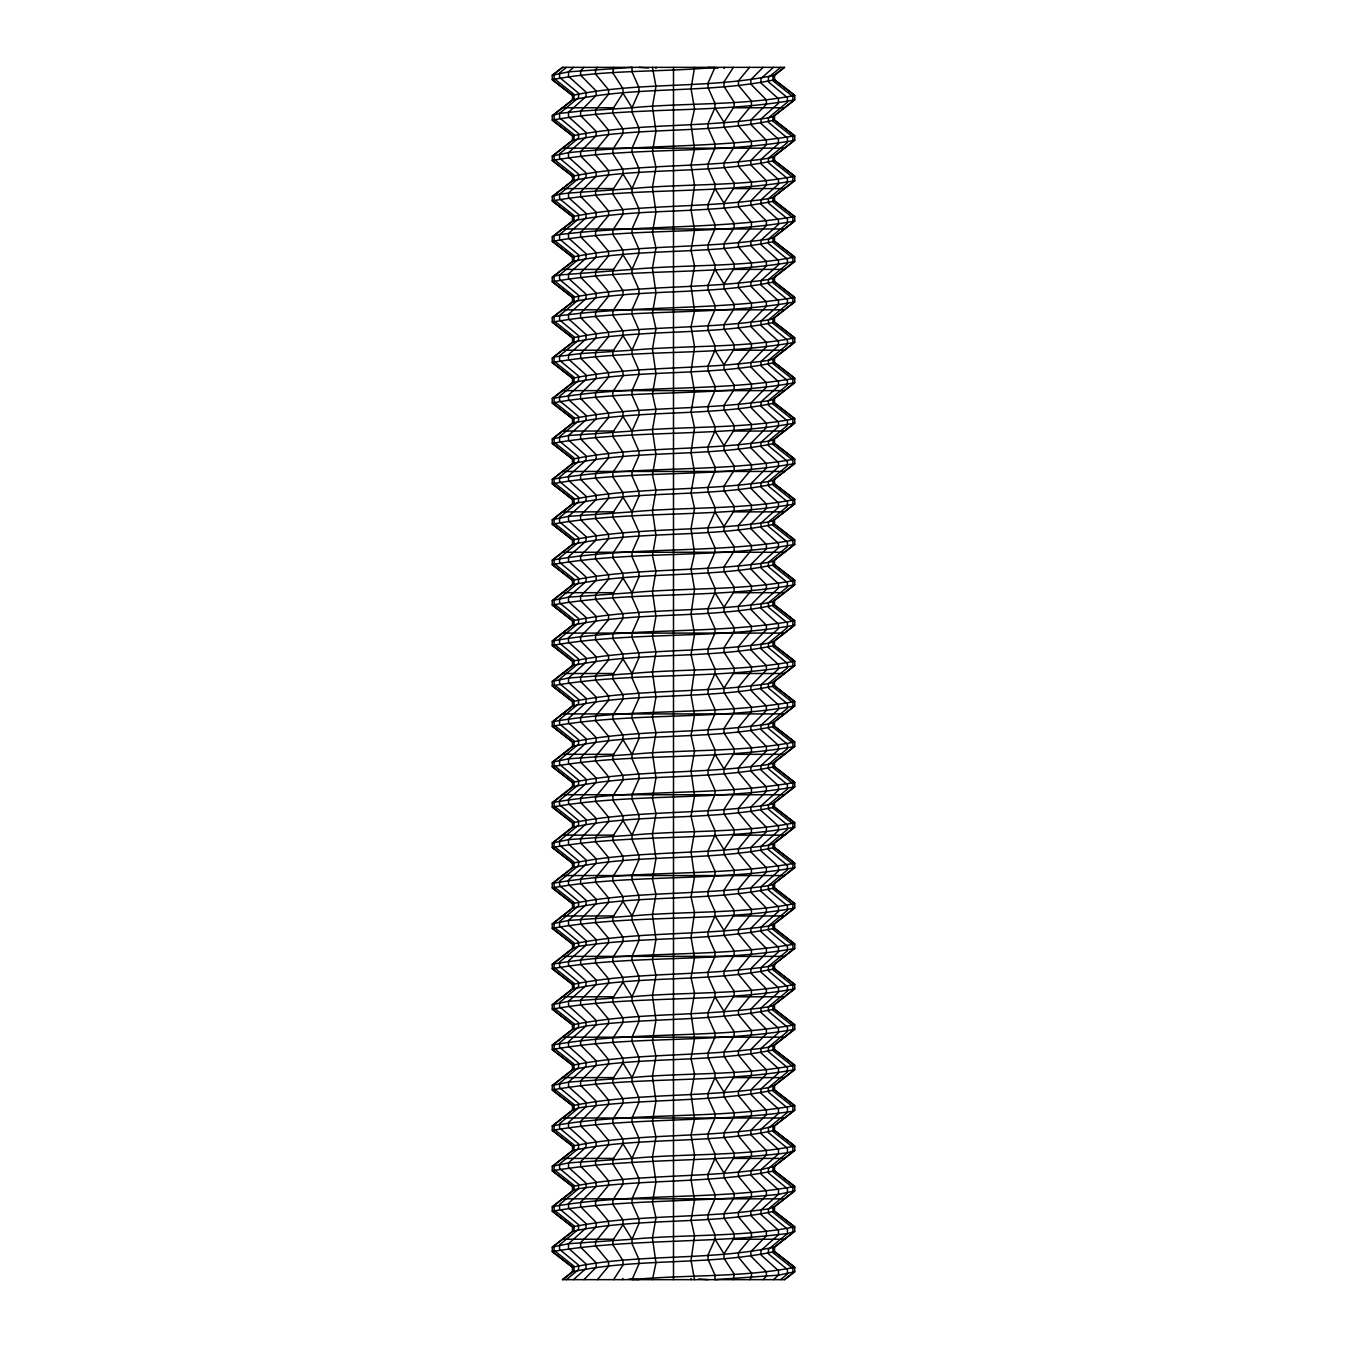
<?xml version="1.0" encoding="UTF-8"?>
<svg xmlns="http://www.w3.org/2000/svg" width="1347" height="1347" viewBox="0 0 1347 1347"><rect width="100%" height="100%" fill="white"/><g stroke="black" fill="none" stroke-linecap="round" stroke-linejoin="round"><path stroke-width="1.5" d="M572.475 1271.787C638.276 1257.711 708.724 1265.675 774.525 1251.582L794.73 1267.308C741.675 1277.68 685.96 1274.531 632.029 1279.65L638.949 1263.941L638.949 1259.445L632.029 1243.736L632.029 1239.24L638.949 1223.531L638.949 1219.035L632.029 1203.326L632.029 1198.83L638.949 1183.121L638.949 1178.625L632.029 1162.916L632.029 1158.42L638.949 1142.711L638.949 1138.215L632.029 1122.506L632.029 1118.01L638.949 1102.301L638.949 1097.805L632.029 1082.096L632.029 1077.6L638.949 1061.891L638.949 1057.395L632.029 1041.686L632.029 1037.19L638.949 1021.481L638.949 1016.985L632.029 1001.276L632.029 996.78L638.949 981.071L638.949 976.575L632.029 960.866L632.029 956.37L638.949 940.661L638.949 936.165L632.029 920.456L632.029 915.96L638.949 900.251L638.949 895.755L632.029 880.046L632.029 875.55L638.949 859.841L638.949 855.345L632.029 839.636L632.029 835.14L638.949 819.431L638.949 814.935L632.029 799.226L632.029 794.73L638.949 779.021L638.949 774.525L632.029 758.816L632.029 754.32L638.949 738.611L638.949 734.115L632.029 718.406L632.029 713.91L638.949 698.201L638.949 693.705L632.029 677.996L632.029 673.5L638.949 657.791L638.949 653.295L632.029 637.586L632.029 633.09L638.949 617.381L638.949 612.885L632.029 597.176L632.029 592.68L638.949 576.971L638.949 572.475L632.029 556.766L632.029 552.27L638.949 536.561L638.949 532.065L632.029 516.356L632.029 511.86L638.949 496.151L638.949 491.655L632.029 475.946L632.029 471.45L638.949 455.741L638.949 451.245L632.029 435.536L632.029 431.04L638.949 415.331L638.949 410.835L632.029 395.126L632.029 390.63L638.949 374.921L638.949 370.425L632.029 354.716L632.029 350.22L638.949 334.511L638.949 330.015L632.029 314.306L632.029 309.81L638.949 294.101L638.949 289.605L632.029 273.896L632.029 269.4L638.949 253.691L638.949 249.195L632.029 233.486L632.029 228.99L638.949 213.281L638.949 208.785L632.029 193.076L632.029 188.58L638.949 172.871L638.949 168.375L632.029 152.666L632.029 148.17L638.949 132.461L638.949 127.965L632.029 112.256L632.029 107.76L638.949 92.051L638.949 87.555L632.029 71.846L632.029 67.35L568.518 71.846L552.27 75.213L552.27 79.692L572.475 95.418L572.475 99.897L552.27 115.623L552.27 120.102L572.475 135.828L572.475 140.307L552.27 156.033L552.27 160.512L572.475 176.238L572.475 180.717L552.27 196.443L552.27 200.922L572.475 216.648L572.475 221.127L552.27 236.853L552.27 241.332L572.475 257.058L572.475 261.537L552.27 277.263L552.27 281.742L572.475 297.468L572.475 301.947L552.27 317.673L552.27 322.152L572.475 337.878L572.475 342.357L552.27 358.083L552.27 362.562L572.475 378.288L572.475 382.767L552.27 398.493L552.27 402.972L572.475 418.698L572.475 423.177L552.27 438.903L552.27 443.382L572.475 459.108L572.475 463.587L552.27 479.313L552.27 483.792L572.475 499.518L572.475 503.997L552.27 519.723L552.27 524.202L572.475 539.928L572.475 544.407L552.27 560.133L552.27 564.612L572.475 580.338L572.475 584.817L552.27 600.543L552.27 605.022L572.475 620.748L572.475 625.227L552.27 640.953L552.27 645.432L572.475 661.158L572.475 665.637L552.27 681.363L552.27 685.842L572.475 701.568L572.475 706.047L552.27 721.773L552.27 726.252L572.475 741.978L572.475 746.457L552.27 762.183L552.27 766.662L572.475 782.388L572.475 786.867L552.27 802.593L552.27 807.072L572.475 822.798L572.475 827.277L552.27 843.003L552.27 847.482L572.475 863.208L572.475 867.687L552.27 883.413L552.27 887.892L572.475 903.618L572.475 908.097L552.27 923.823L552.27 928.302L572.475 944.028L572.475 948.507L552.27 964.233L552.27 968.712L572.475 984.438L572.475 988.917L552.27 1004.643L552.27 1009.122L572.475 1024.848L572.475 1029.327L552.27 1045.053L552.27 1049.532L572.475 1065.258L572.475 1069.737L552.27 1085.463L552.27 1089.942L572.475 1105.668L572.475 1110.147L552.27 1125.873L552.27 1130.352L572.475 1146.078L572.475 1150.557L552.27 1166.283L552.27 1170.762L572.475 1186.488L572.475 1190.967L552.27 1206.693L552.27 1211.172L572.475 1226.898L572.475 1231.377L552.27 1247.103L552.27 1251.582L572.475 1267.308L572.475 1271.787L562.373 1279.65L784.628 1279.65L794.73 1271.787L794.73 1267.308L774.525 1251.582L774.525 1247.103L794.73 1231.377L794.73 1226.898L774.525 1211.172L774.525 1206.693L794.73 1190.967L794.73 1186.488L774.525 1170.762L774.525 1166.283L794.73 1150.557L794.73 1146.078L774.525 1130.352L774.525 1125.873L794.73 1110.147L794.73 1105.668L774.525 1089.942L774.525 1085.463L794.73 1069.737L794.73 1065.258L774.525 1049.532L774.525 1045.053L794.73 1029.327L794.73 1024.848L774.525 1009.122L774.525 1004.643L794.73 988.917L794.73 984.438L774.525 968.712L774.525 964.233L794.73 948.507L794.73 944.028L774.525 928.302L774.525 923.823L794.73 908.097L794.73 903.618L774.525 887.892L774.525 883.413L794.73 867.687L794.73 863.208L774.525 847.482L774.525 843.003L794.73 827.277L794.73 822.798L774.525 807.072L774.525 802.593L794.73 786.867L794.73 782.388L774.525 766.662L774.525 762.183L794.73 746.457L794.73 741.978L774.525 726.252L774.525 721.773L794.73 706.047L794.73 701.568L774.525 685.842L774.525 681.363L794.73 665.637L794.73 661.158L774.525 645.432L774.525 640.953L794.73 625.227L794.73 620.748L774.525 605.022L774.525 600.543L794.73 584.817L794.73 580.338L774.525 564.612L774.525 560.133L794.73 544.407L794.73 539.928L774.525 524.202L774.525 519.723L794.73 503.997L794.73 499.518L774.525 483.792L774.525 479.313L794.73 463.587L794.73 459.108L774.525 443.382L774.525 438.903L794.73 423.177L794.73 418.698L774.525 402.972L774.525 398.493L794.73 382.767L794.73 378.288L774.525 362.562L774.525 358.083L794.73 342.357L794.73 337.878L774.525 322.152L774.525 317.673L794.73 301.947L794.73 297.468L774.525 281.742L774.525 277.263L794.73 261.537L794.73 257.058L774.525 241.332L774.525 236.853L794.73 221.127L794.73 216.648L774.525 200.922L774.525 196.443L794.73 180.717L794.73 176.238L774.525 160.512L774.525 156.033L794.73 140.307L794.73 135.828L774.525 120.102L774.525 115.623L794.73 99.897L794.73 95.418L774.525 79.692L774.525 75.213L784.628 67.35L562.373 67.35L552.27 75.213M774.525 75.213C708.724 89.289 638.276 81.325 572.475 95.418L552.27 79.692C605.325 69.32 661.04 72.469 714.971 67.35L708.051 83.059L708.051 87.555L714.971 103.264L714.971 107.76L708.051 123.469L708.051 127.965L714.971 143.674L714.971 148.17L708.051 163.879L708.051 168.375L714.971 184.084L714.971 188.58L708.051 204.289L708.051 208.785L714.971 224.494L714.971 228.99L708.051 244.699L708.051 249.195L714.971 264.904L714.971 269.4L708.051 285.109L708.051 289.605L714.971 305.314L714.971 309.81L708.051 325.519L708.051 330.015L714.971 345.724L714.971 350.22L708.051 365.929L708.051 370.425L714.971 386.134L714.971 390.63L708.051 406.339L708.051 410.835L714.971 426.544L714.971 431.04L708.051 446.749L708.051 451.245L714.971 466.954L714.971 471.45L708.051 487.159L708.051 491.655L714.971 507.364L714.971 511.86L708.051 527.569L708.051 532.065L714.971 547.774L714.971 552.27L708.051 567.979L708.051 572.475L714.971 588.184L714.971 592.68L708.051 608.389L708.051 612.885L714.971 628.594L714.971 633.09L708.051 648.799L708.051 653.295L714.971 669.004L714.971 673.5L708.051 689.209L708.051 693.705L714.971 709.414L714.971 713.91L708.051 729.619L708.051 734.115L714.971 749.824L714.971 754.32L708.051 770.029L708.051 774.525L714.971 790.234L714.971 794.73L708.051 810.439L708.051 814.935L714.971 830.644L714.971 835.14L708.051 850.849L708.051 855.345L714.971 871.054L714.971 875.55L708.051 891.259L708.051 895.755L714.971 911.464L714.971 915.96L708.051 931.669L708.051 936.165L714.971 951.874L714.971 956.37L708.051 972.079L708.051 976.575L714.971 992.284L714.971 996.78L708.051 1012.489L708.051 1016.985L714.971 1032.694L714.971 1037.19L708.051 1052.899L708.051 1057.395L714.971 1073.104L714.971 1077.6L708.051 1093.309L708.051 1097.805L714.971 1113.514L714.971 1118.01L708.051 1133.719L708.051 1138.215L714.971 1153.924L714.971 1158.42L708.051 1174.129L708.051 1178.625L714.971 1194.334L714.971 1198.83L708.051 1214.539L708.051 1219.035L714.971 1234.744L714.971 1239.24L708.051 1254.949L708.051 1259.445L714.971 1275.154L714.971 1279.65L778.482 1275.154L794.73 1271.787M613.609 67.35L612.885 72.957L622.988 88.683L622.988 93.162L632.029 107.76C685.96 102.641 741.675 105.79 794.73 95.418L774.525 79.776C708.606 93.65 638.293 85.871 572.475 99.897M622.988 93.162L612.885 108.888L612.885 113.367L622.988 129.093L622.988 133.572L612.885 149.298L612.885 153.777L622.988 169.503L622.988 173.982L632.029 188.58C685.96 183.461 741.675 186.61 794.73 176.238L774.525 160.596C708.606 174.47 638.293 166.691 572.475 180.717M622.988 173.982L612.885 189.708L612.885 194.187L622.988 209.913L622.988 214.392L612.885 230.118L612.885 234.597L622.988 250.323L622.988 254.802L632.029 269.4C685.96 264.281 741.675 267.43 794.73 257.058L774.525 241.416C708.606 255.29 638.293 247.511 572.475 261.537M724.013 68.478L724.737 67.35M733.391 67.35L724.013 81.948L724.013 86.427L734.115 102.153L734.115 106.632L724.013 122.358L724.013 126.837L734.115 142.563L734.115 147.042L724.013 162.768L724.013 167.247L734.115 182.973L734.115 187.452L724.013 203.178L724.013 207.657L734.115 223.383L734.115 227.862L724.013 243.588L724.013 248.067L734.115 263.793L734.115 268.272L724.013 283.998L724.013 288.477L734.115 304.203L734.115 308.682L724.013 324.408L724.013 328.887L734.115 344.613L734.115 349.092L724.013 364.818L724.013 369.297L734.115 385.023L734.115 389.502L724.013 405.228L724.013 409.707L734.115 425.433L734.115 429.912L724.013 445.638L724.013 450.117L734.115 465.843L734.115 470.322L724.013 486.048L724.013 490.527L734.115 506.253L734.115 510.732L724.013 526.458L724.013 530.937L734.115 546.663L734.115 551.142L724.013 566.868L724.013 571.347L734.115 587.073L734.115 591.552L724.013 607.278L724.013 611.757L734.115 627.483L734.115 631.962L724.013 647.688L724.013 652.167L734.115 667.893L734.115 672.372L724.013 688.098L724.013 692.577L734.115 708.303L734.115 712.782L724.013 728.508L724.013 732.987L734.115 748.713L734.115 753.192L724.013 768.918L724.013 773.397L734.115 789.123L734.115 793.602L724.013 809.328L724.013 813.807L734.115 829.533L734.115 834.012L724.013 849.738L724.013 854.217L734.115 869.943L734.115 874.422L724.013 890.148L724.013 894.627L734.115 910.353L734.115 914.832L724.013 930.558L724.013 935.037L734.115 950.763L734.115 955.242L724.013 970.968L724.013 975.447L734.115 991.173L734.115 995.652L724.013 1011.378L724.013 1015.857L734.115 1031.583L734.115 1036.062L724.013 1051.788L724.013 1056.267L734.115 1071.993L734.115 1076.472L724.013 1092.198L724.013 1096.677L734.115 1112.403L734.115 1116.882L724.013 1132.608L724.013 1137.087L734.115 1152.813L734.115 1157.292L724.013 1173.018L724.013 1177.497L734.115 1193.223L734.115 1197.702L724.013 1213.428L724.013 1217.907L734.115 1233.633L734.115 1238.112L724.013 1253.838L724.013 1258.317L734.115 1274.043L733.391 1279.65M622.988 254.802L612.885 270.528L612.885 275.007L622.988 290.733L622.988 295.212L612.885 310.938L612.885 315.417L622.988 331.143L622.988 335.622L632.029 350.22C685.96 345.101 741.675 348.25 794.73 337.878L774.525 322.236C708.606 336.11 638.293 328.331 572.475 342.357M622.988 335.622L612.885 351.348L612.885 355.827L622.988 371.553L622.988 376.032L612.885 391.758L612.885 396.237L622.988 411.963L622.988 416.442L632.029 431.04C685.96 425.921 741.675 429.07 794.73 418.698L774.525 403.056C708.606 416.93 638.293 409.151 572.475 423.177M622.988 416.442L612.885 432.168L612.885 436.647L622.988 452.373L622.988 456.852L612.885 472.578L612.885 477.057L622.988 492.783L622.988 497.262L632.029 511.86C685.96 506.741 741.675 509.89 794.73 499.518L774.525 483.876C708.606 497.75 638.293 489.971 572.475 503.997M622.988 497.262L612.885 512.988L612.885 517.467L622.988 533.193L622.988 537.672L612.885 553.398L612.885 557.877L622.988 573.603L622.988 578.082L632.029 592.68C685.96 587.561 741.675 590.71 794.73 580.338L774.525 564.696C708.606 578.57 638.293 570.791 572.475 584.817M622.988 578.082L612.885 593.808L612.885 598.287L622.988 614.013L622.988 618.492L612.885 634.218L612.885 638.697L622.988 654.423L622.988 658.902L632.029 673.5C685.96 668.381 741.675 671.53 794.73 661.158L774.525 645.516C708.606 659.39 638.293 651.611 572.475 665.637M622.988 658.902L612.885 674.628L612.885 679.107L622.988 694.833L622.988 699.312L612.885 715.038L612.885 719.517L622.988 735.243L622.988 739.722L632.029 754.32C685.96 749.201 741.675 752.35 794.73 741.978L774.525 726.336C708.606 740.21 638.293 732.431 572.475 746.457M622.988 739.722L612.885 755.448L612.885 759.927L622.988 775.653L622.988 780.132L612.885 795.858L612.885 800.337L622.988 816.063L622.988 820.542L632.029 835.14C685.96 830.021 741.675 833.17 794.73 822.798L774.525 807.156C708.606 821.03 638.293 813.251 572.475 827.277M622.988 820.542L612.885 836.268L612.885 840.747L622.988 856.473L622.988 860.952L612.885 876.678L612.885 881.157L622.988 896.883L622.988 901.362L632.029 915.96C685.96 910.841 741.675 913.99 794.73 903.618L774.525 887.976C708.606 901.85 638.293 894.071 572.475 908.097M622.988 901.362L612.885 917.088L612.885 921.567L622.988 937.293L622.988 941.772L612.885 957.498L612.885 961.977L622.988 977.703L622.988 982.182L632.029 996.78C685.96 991.661 741.675 994.81 794.73 984.438L774.525 968.796C708.606 982.67 638.293 974.891 572.475 988.917M622.988 982.182L612.885 997.908L612.885 1002.387L622.988 1018.113L622.988 1022.592L612.885 1038.318L612.885 1042.797L622.988 1058.523L622.988 1063.002L632.029 1077.6C685.96 1072.481 741.675 1075.63 794.73 1065.258L774.525 1049.616C708.606 1063.49 638.293 1055.711 572.475 1069.737M622.988 1063.002L612.885 1078.728L612.885 1083.207L622.988 1098.933L622.988 1103.412L612.885 1119.138L612.885 1123.617L622.988 1139.343L622.988 1143.822L632.029 1158.42C685.96 1153.301 741.675 1156.45 794.73 1146.078L774.525 1130.436C708.606 1144.31 638.293 1136.531 572.475 1150.557M622.988 1143.822L612.885 1159.548L612.885 1164.027L622.988 1179.753L622.988 1184.232L612.885 1199.958L612.885 1204.437L622.988 1220.163L622.988 1224.642L632.029 1239.24C685.96 1234.121 741.675 1237.27 794.73 1226.898L774.525 1211.256C708.606 1225.13 638.293 1217.351 572.475 1231.377M622.988 1224.642L612.885 1240.368L612.885 1244.847L622.988 1260.573L622.988 1265.052L613.609 1279.65M622.263 1279.65L622.988 1278.522M597.428 67.35L595.576 69.589L595.576 74.085L608.558 89.794L608.558 94.29L595.576 109.999L595.576 114.495L608.558 130.204L608.558 134.7L595.576 150.409L595.576 154.905L608.558 170.614L608.558 175.11L595.576 190.819L595.576 195.315L608.558 211.024L608.558 215.52L595.576 231.229L595.576 235.725L608.558 251.434L608.558 255.93L595.576 271.639L595.576 276.135L608.558 291.844L608.558 296.34L595.576 312.049L595.576 316.545L608.558 332.254L608.558 336.75L595.576 352.459L595.576 356.955L608.558 372.664L608.558 377.16L595.576 392.869L595.576 397.365L608.558 413.074L608.558 417.57L595.576 433.279L595.576 437.775L608.558 453.484L608.558 457.98L595.576 473.689L595.576 478.185L608.558 493.894L608.558 498.39L595.576 514.099L595.576 518.595L608.558 534.304L608.558 538.8L595.576 554.509L595.576 559.005L608.558 574.714L608.558 579.21L595.576 594.919L595.576 599.415L608.558 615.124L608.558 619.62L595.576 635.329L595.576 639.825L608.558 655.534L608.558 660.03L595.576 675.739L595.576 680.235L608.558 695.944L608.558 700.44L595.576 716.149L595.576 720.645L608.558 736.354L608.558 740.85L595.576 756.559L595.576 761.055L608.558 776.764L608.558 781.26L595.576 796.969L595.576 801.465L608.558 817.174L608.558 821.67L595.576 837.379L595.576 841.875L608.558 857.584L608.558 862.08L595.576 877.789L595.576 882.285L608.558 897.994L608.558 902.49L595.576 918.199L595.576 922.695L608.558 938.404L608.558 942.9L595.576 958.609L595.576 963.105L608.558 978.814L608.558 983.31L595.576 999.019L595.576 1003.515L608.558 1019.224L608.558 1023.72L595.576 1039.429L595.576 1043.925L608.558 1059.634L608.558 1064.13L595.576 1079.839L595.576 1084.335L608.558 1100.044L608.558 1104.54L595.576 1120.249L595.576 1124.745L608.558 1140.454L608.558 1144.95L595.576 1160.659L595.576 1165.155L608.558 1180.864L608.558 1185.36L595.576 1201.069L595.576 1205.565L608.558 1221.274L608.558 1225.77L595.576 1241.479L595.576 1245.975L608.558 1261.684L608.558 1266.18L597.428 1279.65M749.572 67.35L738.442 80.82L738.442 85.316L751.424 101.025L751.424 105.521L738.442 121.23L738.442 125.726L751.424 141.435L751.424 145.931L738.442 161.64L738.442 166.136L751.424 181.845L751.424 186.341L738.442 202.05L738.442 206.546L751.424 222.255L751.424 226.751L738.442 242.46L738.442 246.956L751.424 262.665L751.424 267.161L738.442 282.87L738.442 287.366L751.424 303.075L751.424 307.571L738.442 323.28L738.442 327.776L751.424 343.485L751.424 347.981L738.442 363.69L738.442 368.186L751.424 383.895L751.424 388.391L738.442 404.1L738.442 408.596L751.424 424.305L751.424 428.801L738.442 444.51L738.442 449.006L751.424 464.715L751.424 469.211L738.442 484.92L738.442 489.416L751.424 505.125L751.424 509.621L738.442 525.33L738.442 529.826L751.424 545.535L751.424 550.031L738.442 565.74L738.442 570.236L751.424 585.945L751.424 590.441L738.442 606.15L738.442 610.646L751.424 626.355L751.424 630.851L738.442 646.56L738.442 651.056L751.424 666.765L751.424 671.261L738.442 686.97L738.442 691.466L751.424 707.175L751.424 711.671L738.442 727.38L738.442 731.876L751.424 747.585L751.424 752.081L738.442 767.79L738.442 772.286L751.424 787.995L751.424 792.491L738.442 808.2L738.442 812.696L751.424 828.405L751.424 832.901L738.442 848.61L738.442 853.106L751.424 868.815L751.424 873.311L738.442 889.02L738.442 893.516L751.424 909.225L751.424 913.721L738.442 929.43L738.442 933.926L751.424 949.635L751.424 954.131L738.442 969.84L738.442 974.336L751.424 990.045L751.424 994.541L738.442 1010.25L738.442 1014.746L751.424 1030.455L751.424 1034.951L738.442 1050.66L738.442 1055.156L751.424 1070.865L751.424 1075.361L738.442 1091.07L738.442 1095.566L751.424 1111.275L751.424 1115.771L738.442 1131.48L738.442 1135.976L751.424 1151.685L751.424 1156.181L738.442 1171.89L738.442 1176.386L751.424 1192.095L751.424 1196.591L738.442 1212.3L738.442 1216.796L751.424 1232.505L751.424 1237.001L738.442 1252.71L738.442 1257.206L751.424 1272.915L751.424 1277.411L749.572 1279.65M583.941 67.35L580.624 70.718L580.624 75.213L596.115 90.922L596.115 95.418L580.624 111.128L559.577 113.367L552.27 115.623M763.059 67.35L750.885 79.692L750.885 84.188L766.376 99.897L766.376 104.392L750.885 120.102C691.718 127.089 630.598 124.025 572.475 135.828L552.27 120.102C631.777 105.975 715.223 114.024 794.73 99.897M583.941 1279.65L596.115 1267.308L596.115 1262.812L580.624 1247.103L580.624 1242.608L596.115 1226.898L596.115 1222.403L580.624 1206.693L580.624 1202.197L596.115 1186.488C655.282 1179.501 716.402 1182.565 774.525 1170.762L794.73 1186.488C715.223 1200.615 631.777 1192.566 552.27 1206.693M763.059 1279.65L766.376 1276.283L766.376 1271.787L750.885 1256.078L750.885 1251.582L766.376 1235.872L787.423 1233.633L794.73 1231.377M573.519 67.35L568.518 71.846L568.518 76.324L586.012 92.051L586.012 96.529L568.518 112.256L568.518 116.734L586.012 132.461L586.012 136.939L568.518 152.666L552.27 156.033M773.481 67.35L760.988 78.581L760.988 83.059L778.482 98.786L778.482 103.264L760.988 118.991L750.885 120.102L750.885 124.598L766.376 140.307L766.376 144.803L750.885 160.512C691.718 167.499 630.598 164.435 572.475 176.238L552.27 160.512C631.777 146.385 715.223 154.434 794.73 140.307M573.519 1279.65L586.012 1268.419L586.012 1263.941L568.518 1248.214L568.518 1243.736L586.012 1228.009L586.012 1223.531L568.518 1207.804L568.518 1203.326L586.012 1187.599L596.115 1186.488L596.115 1181.993L580.624 1166.283L580.624 1161.788L596.115 1146.078L596.115 1141.582L580.624 1125.873L580.624 1121.378L596.115 1105.668C655.282 1098.681 716.402 1101.745 774.525 1089.942L794.73 1105.668C715.223 1119.795 631.777 1111.746 552.27 1125.873M773.481 1279.65L778.482 1275.154L778.482 1270.676L760.988 1254.949L760.988 1250.471L778.482 1234.744L778.482 1230.266L760.988 1214.539L760.988 1210.061L778.482 1194.334L794.73 1190.967M566.363 67.35L559.577 72.957L559.577 77.453L578.57 93.162L578.57 97.657L559.577 113.367L559.577 117.863L578.57 133.572L578.57 138.067L559.577 153.777L559.577 158.273L578.57 173.982L578.57 178.478L559.577 194.187L552.27 196.443M780.637 67.35L768.43 77.453L768.43 81.948L787.423 97.657L787.423 102.153L768.43 117.863L760.988 118.991L760.988 123.469L778.482 139.196L778.482 143.674L760.988 159.401L750.885 160.512L750.885 165.008L766.376 180.717L766.376 185.213L750.885 200.922C691.718 207.909 630.598 204.845 572.475 216.648L552.27 200.922C631.777 186.795 715.223 194.844 794.73 180.717M566.363 1279.65L578.57 1269.548L578.57 1265.052L559.577 1249.342L559.577 1244.847L578.57 1229.138L578.57 1224.642L559.577 1208.933L559.577 1204.437L578.57 1188.727L586.012 1187.599L586.012 1183.121L568.518 1167.394L568.518 1162.916L586.012 1147.189L586.012 1142.711L568.518 1126.984L568.518 1122.506L586.012 1106.779L596.115 1105.668L596.115 1101.173L580.624 1085.463L580.624 1080.967L596.115 1065.258L596.115 1060.763L580.624 1045.053L580.624 1040.558L596.115 1024.848C655.282 1017.861 716.402 1020.925 774.525 1009.122L794.73 1024.848C715.223 1038.975 631.777 1030.926 552.27 1045.053M780.637 1279.65L787.423 1274.043L787.423 1269.548L768.43 1253.838L768.43 1249.342L787.423 1233.633L787.423 1229.138L768.43 1213.428L768.43 1208.933L787.423 1193.223L787.423 1188.727L768.43 1173.018L768.43 1168.523L787.423 1152.813L794.73 1150.557M562.642 67.35L554.105 74.085L554.105 78.581L574.007 94.29L574.007 98.786L554.105 114.495L554.105 118.991L574.007 134.7L574.007 139.196L554.105 154.905L554.105 159.401L574.007 175.11L574.007 179.606L554.105 195.315L554.105 199.811L574.007 215.52L574.007 220.016L552.27 236.853M784.358 67.35L772.993 76.324L772.993 80.82L792.895 96.529L792.895 101.025L772.993 116.734L768.43 117.863L768.43 122.358L787.423 138.067L787.423 142.563L768.43 158.273L760.988 159.401L760.988 163.879L778.482 179.606L778.482 184.084L760.988 199.811L750.885 200.922L750.885 205.418L766.376 221.127L766.376 225.623L750.885 241.332C691.718 248.319 630.598 245.255 572.475 257.058L552.27 241.332C631.777 227.205 715.223 235.254 794.73 221.127M562.642 1279.65L574.007 1270.676L574.007 1266.18L554.105 1250.471L554.105 1245.975L574.007 1230.266L574.007 1225.77L554.105 1210.061L554.105 1205.565L574.007 1189.856L578.57 1188.727L578.57 1184.232L559.577 1168.523L559.577 1164.027L578.57 1148.318L578.57 1143.822L559.577 1128.112L559.577 1123.617L578.57 1107.908L586.012 1106.779L586.012 1102.301L568.518 1086.574L568.518 1082.096L586.012 1066.369L586.012 1061.891L568.518 1046.164L568.518 1041.686L586.012 1025.959L596.115 1024.848L596.115 1020.353L580.624 1004.643L580.624 1000.148L596.115 984.438L596.115 979.942L580.624 964.233L580.624 959.738L596.115 944.028C655.282 937.041 716.402 940.105 774.525 928.302L794.73 944.028C715.223 958.155 631.777 950.106 552.27 964.233M784.358 1279.65L792.895 1272.915L792.895 1268.419L772.993 1252.71L772.993 1248.214L792.895 1232.505L792.895 1228.009L772.993 1212.3L772.993 1207.804L792.895 1192.095L792.895 1187.599L772.993 1171.89L772.993 1167.394L792.895 1151.685L792.895 1147.189L772.993 1131.48L772.993 1126.984L794.73 1110.147M572.475 140.307C638.276 126.231 708.724 134.195 774.525 120.102L794.73 135.828C720.477 148.136 643.613 144.533 568.518 152.666L568.518 157.144L586.012 172.871L586.012 177.349L568.518 193.076L559.577 194.187L559.577 198.683L578.57 214.392L578.57 218.888L559.577 234.597L554.105 235.725L554.105 240.221L574.007 255.93L574.007 260.426L552.27 277.263M572.475 221.127C638.276 207.051 708.724 215.015 774.525 200.922L794.73 216.648C717.513 229.461 637.552 224.966 559.577 234.597L559.577 239.093L578.57 254.802L578.57 259.298L559.577 275.007L554.105 276.135L554.105 280.631L574.007 296.34L574.007 300.836L552.27 317.673M774.525 115.623L772.993 116.734L772.993 121.23L792.895 136.939L792.895 141.435L772.993 157.144L768.43 158.273L768.43 162.768L787.423 178.478L787.423 182.973L768.43 198.683L760.988 199.811L760.988 204.289L778.482 220.016L778.482 224.494L760.988 240.221L750.885 241.332L750.885 245.828L766.376 261.537L766.376 266.033L750.885 281.742C691.718 288.729 630.598 285.665 572.475 297.468L552.27 281.742C631.777 267.615 715.223 275.664 794.73 261.537M572.475 301.947C638.276 287.871 708.724 295.835 774.525 281.742L794.73 297.468C715.728 310.854 633.696 304.961 554.105 316.545L554.105 321.041L574.007 336.75L574.007 341.246L552.27 358.083M774.525 156.033L772.993 157.144L772.993 161.64L792.895 177.349L792.895 181.845L772.993 197.554L768.43 198.683L768.43 203.178L787.423 218.888L787.423 223.383L768.43 239.093L760.988 240.221L760.988 244.699L778.482 260.426L778.482 264.904L760.988 280.631L750.885 281.742L750.885 286.238L766.376 301.947L766.376 306.442L750.885 322.152C691.718 329.139 630.598 326.075 572.475 337.878L552.27 322.152C631.777 308.025 715.223 316.074 794.73 301.947M774.525 196.443L772.993 197.554L772.993 202.05L792.895 217.759L792.895 222.255L772.993 237.964L768.43 239.093L768.43 243.588L787.423 259.298L787.423 263.793L768.43 279.502L760.988 280.631L760.988 285.109L778.482 300.836L778.482 305.314L760.988 321.041L750.885 322.152L750.885 326.648L766.376 342.357L766.376 346.853L750.885 362.562C691.718 369.549 630.598 366.485 572.475 378.288L552.27 362.562C631.777 348.435 715.223 356.484 794.73 342.357M572.475 382.767C638.276 368.691 708.724 376.655 774.525 362.562L794.73 378.288C715.223 392.415 631.777 384.366 552.27 398.493M774.525 236.853L772.993 237.964L772.993 242.46L792.895 258.169L792.895 262.665L772.993 278.374L768.43 279.502L768.43 283.998L787.423 299.708L787.423 304.203L768.43 319.913L760.988 321.041L760.988 325.519L778.482 341.246L778.482 345.724L760.988 361.451L750.885 362.562L750.885 367.058L766.376 382.767L766.376 387.263L750.885 402.972C691.718 409.959 630.598 406.895 572.475 418.698L552.27 402.972C631.777 388.845 715.223 396.894 794.73 382.767M774.525 277.263L772.993 278.374L772.993 282.87L792.895 298.579L792.895 303.075L772.993 318.784L768.43 319.913L768.43 324.408L787.423 340.118L787.423 344.613L768.43 360.322L760.988 361.451L760.988 365.929L778.482 381.656L778.482 386.134L760.988 401.861L750.885 402.972L750.885 407.468L766.376 423.177L766.376 427.673L750.885 443.382C691.718 450.369 630.598 447.305 572.475 459.108L552.27 443.382C631.777 429.255 715.223 437.304 794.73 423.177M572.475 463.587C638.276 449.511 708.724 457.475 774.525 443.382L794.73 459.108C715.223 473.235 631.777 465.186 552.27 479.313M774.525 317.673L772.993 318.784L772.993 323.28L792.895 338.989L792.895 343.485L772.993 359.194L768.43 360.322L768.43 364.818L787.423 380.528L787.423 385.023L768.43 400.733L760.988 401.861L760.988 406.339L778.482 422.066L778.482 426.544L760.988 442.271L750.885 443.382L750.885 447.877L766.376 463.587L766.376 468.083L750.885 483.792C691.718 490.779 630.598 487.715 572.475 499.518L552.27 483.792C631.777 469.665 715.223 477.714 794.73 463.587M774.525 358.083L772.993 359.194L772.993 363.69L792.895 379.399L792.895 383.895L772.993 399.604L768.43 400.733L768.43 405.228L787.423 420.938L787.423 425.433L768.43 441.143L760.988 442.271L760.988 446.749L778.482 462.476L778.482 466.954L760.988 482.681L750.885 483.792L750.885 488.288L766.376 503.997L766.376 508.493L750.885 524.202C691.718 531.189 630.598 528.125 572.475 539.928L552.27 524.202C631.777 510.075 715.223 518.124 794.73 503.997M572.475 544.407C638.276 530.331 708.724 538.295 774.525 524.202L794.73 539.928C715.223 554.055 631.777 546.006 552.27 560.133M774.525 398.493L772.993 399.604L772.993 404.1L792.895 419.809L792.895 424.305L772.993 440.014L768.43 441.143L768.43 445.638L787.423 461.348L787.423 465.843L768.43 481.553L760.988 482.681L760.988 487.159L778.482 502.886L778.482 507.364L760.988 523.091L750.885 524.202L750.885 528.697L766.376 544.407L766.376 548.903L750.885 564.612C691.718 571.599 630.598 568.535 572.475 580.338L552.27 564.612C631.777 550.485 715.223 558.534 794.73 544.407M774.525 438.903L772.993 440.014L772.993 444.51L792.895 460.219L792.895 464.715L772.993 480.424L768.43 481.553L768.43 486.048L787.423 501.758L787.423 506.253L768.43 521.962L760.988 523.091L760.988 527.569L778.482 543.296L778.482 547.774L760.988 563.501L750.885 564.612L750.885 569.108L766.376 584.817L766.376 589.312L750.885 605.022C691.718 612.009 630.598 608.945 572.475 620.748L552.27 605.022C631.777 590.895 715.223 598.944 794.73 584.817M572.475 625.227C638.276 611.151 708.724 619.115 774.525 605.022L794.73 620.748C715.223 634.875 631.777 626.826 552.27 640.953M774.525 479.313L772.993 480.424L772.993 484.92L792.895 500.629L792.895 505.125L772.993 520.834L768.43 521.962L768.43 526.458L787.423 542.168L787.423 546.663L768.43 562.373L760.988 563.501L760.988 567.979L778.482 583.706L778.482 588.184L760.988 603.911L750.885 605.022L750.885 609.518L766.376 625.227L766.376 629.723L750.885 645.432C691.718 652.419 630.598 649.355 572.475 661.158L552.27 645.432C631.777 631.305 715.223 639.354 794.73 625.227M774.525 519.723L772.993 520.834L772.993 525.33L792.895 541.039L792.895 545.535L772.993 561.244L768.43 562.373L768.43 566.868L787.423 582.577L787.423 587.073L768.43 602.783L760.988 603.911L760.988 608.389L778.482 624.116L778.482 628.594L760.988 644.321L750.885 645.432L750.885 649.928L766.376 665.637L766.376 670.133L750.885 685.842C691.718 692.829 630.598 689.765 572.475 701.568L552.27 685.842C631.777 671.715 715.223 679.764 794.73 665.637M572.475 706.047C638.276 691.971 708.724 699.935 774.525 685.842L794.73 701.568C715.223 715.695 631.777 707.646 552.27 721.773M774.525 560.133L772.993 561.244L772.993 565.74L792.895 581.449L792.895 585.945L772.993 601.654L768.43 602.783L768.43 607.278L787.423 622.988L787.423 627.483L768.43 643.192L760.988 644.321L760.988 648.799L778.482 664.526L778.482 669.004L760.988 684.731L750.885 685.842L750.885 690.337L766.376 706.047L766.376 710.543L750.885 726.252C691.718 733.239 630.598 730.175 572.475 741.978L552.27 726.252C631.777 712.125 715.223 720.174 794.73 706.047M774.525 600.543L772.993 601.654L772.993 606.15L792.895 621.859L792.895 626.355L772.993 642.064L768.43 643.192L768.43 647.688L787.423 663.398L787.423 667.893L768.43 683.603L760.988 684.731L760.988 689.209L778.482 704.936L778.482 709.414L760.988 725.141L750.885 726.252L750.885 730.748L766.376 746.457L766.376 750.952L750.885 766.662C691.718 773.649 630.598 770.585 572.475 782.388L552.27 766.662C631.777 752.535 715.223 760.584 794.73 746.457M572.475 786.867C638.276 772.791 708.724 780.755 774.525 766.662L794.73 782.388C715.223 796.515 631.777 788.466 552.27 802.593M774.525 640.953L772.993 642.064L772.993 646.56L792.895 662.269L792.895 666.765L772.993 682.474L768.43 683.603L768.43 688.098L787.423 703.808L787.423 708.303L768.43 724.013L760.988 725.141L760.988 729.619L778.482 745.346L778.482 749.824L760.988 765.551L750.885 766.662L750.885 771.158L766.376 786.867L766.376 791.363L750.885 807.072C691.718 814.059 630.598 810.995 572.475 822.798L552.27 807.072C631.777 792.945 715.223 800.994 794.73 786.867M774.525 681.363L772.993 682.474L772.993 686.97L792.895 702.679L792.895 707.175L772.993 722.884L768.43 724.013L768.43 728.508L787.423 744.218L787.423 748.713L768.43 764.423L760.988 765.551L760.988 770.029L778.482 785.756L778.482 790.234L760.988 805.961L750.885 807.072L750.885 811.567L766.376 827.277L766.376 831.773L750.885 847.482C691.718 854.469 630.598 851.405 572.475 863.208L552.27 847.482C631.777 833.355 715.223 841.404 794.73 827.277M572.475 867.687C638.276 853.611 708.724 861.575 774.525 847.482L794.73 863.208C715.223 877.335 631.777 869.286 552.27 883.413M774.525 721.773L772.993 722.884L772.993 727.38L792.895 743.089L792.895 747.585L772.993 763.294L768.43 764.423L768.43 768.918L787.423 784.628L787.423 789.123L768.43 804.832L760.988 805.961L760.988 810.439L778.482 826.166L778.482 830.644L760.988 846.371L750.885 847.482L750.885 851.978L766.376 867.687L766.376 872.183L750.885 887.892C691.718 894.879 630.598 891.815 572.475 903.618L552.27 887.892C631.777 873.765 715.223 881.814 794.73 867.687M774.525 762.183L772.993 763.294L772.993 767.79L792.895 783.499L792.895 787.995L772.993 803.704L768.43 804.832L768.43 809.328L787.423 825.038L787.423 829.533L768.43 845.243L760.988 846.371L760.988 850.849L778.482 866.576L778.482 871.054L760.988 886.781L750.885 887.892L750.885 892.388L766.376 908.097L766.376 912.593L750.885 928.302C691.718 935.289 630.598 932.225 572.475 944.028L552.27 928.302C631.777 914.175 715.223 922.224 794.73 908.097M572.475 948.507L578.57 946.268L596.115 944.028L596.115 939.533L580.624 923.823L580.624 919.328L596.115 903.618L596.115 899.123L580.624 883.413L580.624 878.918L596.115 863.208L596.115 858.713L580.624 843.003L580.624 838.508L596.115 822.798L596.115 818.303L580.624 802.593L580.624 798.098L596.115 782.388L596.115 777.893L580.624 762.183L580.624 757.688L596.115 741.978L596.115 737.483L580.624 721.773L580.624 717.278L596.115 701.568L596.115 697.072L580.624 681.363L580.624 676.868L596.115 661.158L596.115 656.663L580.624 640.953L580.624 636.457L596.115 620.748L596.115 616.253L580.624 600.543L580.624 596.048L596.115 580.338L596.115 575.842L580.624 560.133L580.624 555.638L596.115 539.928L596.115 535.433L580.624 519.723L580.624 515.228L596.115 499.518L596.115 495.023L580.624 479.313L580.624 474.817L596.115 459.108L596.115 454.613L580.624 438.903L580.624 434.408L596.115 418.698L596.115 414.203L580.624 398.493L580.624 393.998L596.115 378.288L596.115 373.793L580.624 358.083L580.624 353.588L596.115 337.878L596.115 333.382L580.624 317.673L580.624 313.178L596.115 297.468L596.115 292.973L580.624 277.263L580.624 272.768L596.115 257.058L596.115 252.562L580.624 236.853L580.624 232.358L596.115 216.648L596.115 212.153L580.624 196.443L580.624 191.948L596.115 176.238L596.115 171.743L580.624 156.033L580.624 151.537L596.115 135.828L596.115 131.333L580.624 115.623L580.624 111.128L632.029 107.76M774.525 802.593L772.993 803.704L772.993 808.2L792.895 823.909L792.895 828.405L772.993 844.114L768.43 845.243L768.43 849.738L787.423 865.447L787.423 869.943L768.43 885.653L760.988 886.781L760.988 891.259L778.482 906.986L778.482 911.464L760.988 927.191L750.885 928.302L750.885 932.798L766.376 948.507L766.376 953.003L750.885 968.712C691.718 975.699 630.598 972.635 572.475 984.438L552.27 968.712C631.777 954.585 715.223 962.634 794.73 948.507M774.525 843.003L772.993 844.114L772.993 848.61L792.895 864.319L792.895 868.815L772.993 884.524L768.43 885.653L768.43 890.148L787.423 905.858L787.423 910.353L768.43 926.062L760.988 927.191L760.988 931.669L778.482 947.396L778.482 951.874L760.988 967.601L750.885 968.712L750.885 973.208L766.376 988.917L766.376 993.413L750.885 1009.122C691.718 1016.109 630.598 1013.045 572.475 1024.848L552.27 1009.122C631.777 994.995 715.223 1003.044 794.73 988.917M572.475 1029.327L586.012 1025.959L586.012 1021.481L568.518 1005.754L568.518 1001.276L586.012 985.549L586.012 981.071L568.518 965.344L568.518 960.866L586.012 945.139L586.012 940.661L568.518 924.934L568.518 920.456L586.012 904.729L586.012 900.251L568.518 884.524L568.518 880.046L586.012 864.319L586.012 859.841L568.518 844.114L568.518 839.636L586.012 823.909L586.012 819.431L568.518 803.704L568.518 799.226L586.012 783.499L586.012 779.021L568.518 763.294L568.518 758.816L586.012 743.089L586.012 738.611L568.518 722.884L568.518 718.406L586.012 702.679L586.012 698.201L568.518 682.474L568.518 677.996L586.012 662.269L586.012 657.791L568.518 642.064L568.518 637.586L586.012 621.859L586.012 617.381L568.518 601.654L568.518 597.176L586.012 581.449L586.012 576.971L568.518 561.244L568.518 556.766L586.012 541.039L586.012 536.561L568.518 520.834L568.518 516.356L586.012 500.629L586.012 496.151L568.518 480.424L568.518 475.946L586.012 460.219L586.012 455.741L568.518 440.014L568.518 435.536L586.012 419.809L586.012 415.331L568.518 399.604L568.518 395.126L586.012 379.399L586.012 374.921L568.518 359.194L568.518 354.716L586.012 338.989L586.012 334.511L568.518 318.784L568.518 314.306L586.012 298.579L586.012 294.101L568.518 278.374L568.518 273.896L586.012 258.169L586.012 253.691L568.518 237.964L568.518 233.486L586.012 217.759L586.012 213.281L568.518 197.554L568.518 193.076L632.029 188.58M774.525 883.413L772.993 884.524L772.993 889.02L792.895 904.729L792.895 909.225L772.993 924.934L768.43 926.062L768.43 930.558L787.423 946.268L787.423 950.763L768.43 966.473L760.988 967.601L760.988 972.079L778.482 987.806L778.482 992.284L760.988 1008.011L750.885 1009.122L750.885 1013.618L766.376 1029.327L766.376 1033.822L750.885 1049.532C691.718 1056.519 630.598 1053.455 572.475 1065.258L552.27 1049.532C631.777 1035.405 715.223 1043.454 794.73 1029.327M774.525 923.823L772.993 924.934L772.993 929.43L792.895 945.139L792.895 949.635L772.993 965.344L768.43 966.473L768.43 970.968L787.423 986.678L787.423 991.173L768.43 1006.883L760.988 1008.011L760.988 1012.489L778.482 1028.216L778.482 1032.694L760.988 1048.421L750.885 1049.532L750.885 1054.028L766.376 1069.737L766.376 1074.233L750.885 1089.942C691.718 1096.929 630.598 1093.865 572.475 1105.668L552.27 1089.942C631.777 1075.815 715.223 1083.864 794.73 1069.737M572.475 1110.147L578.57 1107.908L578.57 1103.412L559.577 1087.703L559.577 1083.207L578.57 1067.497L578.57 1063.002L559.577 1047.293L559.577 1042.797L578.57 1027.088L578.57 1022.592L559.577 1006.883L559.577 1002.387L578.57 986.678L578.57 982.182L559.577 966.473L559.577 961.977L578.57 946.268L578.57 941.772L559.577 926.062L559.577 921.567L578.57 905.858L578.57 901.362L559.577 885.653L559.577 881.157L578.57 865.447L578.57 860.952L559.577 845.243L559.577 840.747L578.57 825.038L578.57 820.542L559.577 804.832L559.577 800.337L578.57 784.628L578.57 780.132L559.577 764.423L559.577 759.927L578.57 744.218L578.57 739.722L559.577 724.013L559.577 719.517L578.57 703.808L578.57 699.312L559.577 683.603L559.577 679.107L578.57 663.398L578.57 658.902L559.577 643.192L559.577 638.697L578.57 622.988L578.57 618.492L559.577 602.783L559.577 598.287L578.57 582.577L578.57 578.082L559.577 562.373L559.577 557.877L578.57 542.168L578.57 537.672L559.577 521.962L559.577 517.467L578.57 501.758L578.57 497.262L559.577 481.553L559.577 477.057L578.57 461.348L578.57 456.852L559.577 441.143L559.577 436.647L578.57 420.938L578.57 416.442L559.577 400.733L559.577 396.237L578.57 380.528L578.57 376.032L559.577 360.322L559.577 355.827L578.57 340.118L578.57 335.622L559.577 319.913L559.577 315.417L578.57 299.708L578.57 295.212L559.577 279.502L559.577 275.007L632.029 269.4M774.525 964.233L772.993 965.344L772.993 969.84L792.895 985.549L792.895 990.045L772.993 1005.754L768.43 1006.883L768.43 1011.378L787.423 1027.088L787.423 1031.583L768.43 1047.293L760.988 1048.421L760.988 1052.899L778.482 1068.626L778.482 1073.104L760.988 1088.831L750.885 1089.942L750.885 1094.438L766.376 1110.147L766.376 1114.643L750.885 1130.352C691.718 1137.339 630.598 1134.275 572.475 1146.078L552.27 1130.352C631.272 1116.966 713.304 1122.859 792.895 1111.275L792.895 1106.779L772.993 1091.07L772.993 1086.574L792.895 1070.865L792.895 1066.369L772.993 1050.66L772.993 1046.164L792.895 1030.455L792.895 1025.959L772.993 1010.25L772.993 1005.754L774.525 1004.643M572.475 1190.967L574.007 1189.856L574.007 1185.36L554.105 1169.651L554.105 1165.155L574.007 1149.446L574.007 1144.95L554.105 1129.241L554.105 1124.745L574.007 1109.036L574.007 1104.54L554.105 1088.831L554.105 1084.335L574.007 1068.626L574.007 1064.13L554.105 1048.421L554.105 1043.925L574.007 1028.216L574.007 1023.72L554.105 1008.011L554.105 1003.515L574.007 987.806L574.007 983.31L554.105 967.601L554.105 963.105L574.007 947.396L574.007 942.9L554.105 927.191L554.105 922.695L574.007 906.986L574.007 902.49L554.105 886.781L554.105 882.285L574.007 866.576L574.007 862.08L554.105 846.371L554.105 841.875L574.007 826.166L574.007 821.67L554.105 805.961L554.105 801.465L574.007 785.756L574.007 781.26L554.105 765.551L554.105 761.055L574.007 745.346L574.007 740.85L554.105 725.141L554.105 720.645L574.007 704.936L574.007 700.44L554.105 684.731L554.105 680.235L574.007 664.526L574.007 660.03L554.105 644.321L554.105 639.825L574.007 624.116L574.007 619.62L554.105 603.911L554.105 599.415L574.007 583.706L574.007 579.21L554.105 563.501L554.105 559.005L574.007 543.296L574.007 538.8L554.105 523.091L554.105 518.595L574.007 502.886L574.007 498.39L554.105 482.681L554.105 478.185L574.007 462.476L574.007 457.98L554.105 442.271L554.105 437.775L574.007 422.066L574.007 417.57L554.105 401.861L554.105 397.365L574.007 381.656L574.007 377.16L554.105 361.451L554.105 356.955L580.624 353.588L632.029 350.22M774.525 1045.053L768.43 1047.293L768.43 1051.788L787.423 1067.497L787.423 1071.993L768.43 1087.703L760.988 1088.831L760.988 1093.309L778.482 1109.036L778.482 1113.514L760.988 1129.241L750.885 1130.352L750.885 1134.848L766.376 1150.557L766.376 1155.053L750.885 1170.762C691.718 1177.749 630.598 1174.685 572.475 1186.488L552.27 1170.762C629.487 1157.949 709.448 1162.444 787.423 1152.813L787.423 1148.318L768.43 1132.608L768.43 1128.112L787.423 1112.403L787.423 1107.908L768.43 1092.198L768.43 1087.703L774.525 1085.463M774.525 1125.873L760.988 1129.241L760.988 1133.719L778.482 1149.446L778.482 1153.924L760.988 1169.651L750.885 1170.762L750.885 1175.258L766.376 1190.967L766.376 1195.463L750.885 1211.172C691.718 1218.159 630.598 1215.095 572.475 1226.898L552.27 1211.172C626.523 1198.864 703.387 1202.467 778.482 1194.334L778.482 1189.856L760.988 1174.129L760.988 1169.651L774.525 1166.283M774.525 1206.693L768.43 1208.933L750.885 1211.172L750.885 1215.668L766.376 1231.377L766.376 1235.872C695.271 1242.86 622.482 1239.745 552.27 1251.582L572.475 1267.224C638.394 1253.35 708.707 1261.129 774.525 1247.103M552.27 438.903L568.518 435.536L632.029 431.04M552.27 519.723L568.518 516.356L632.029 511.86M552.27 600.543L568.518 597.176L632.029 592.68M552.27 681.363L568.518 677.996L632.029 673.5M552.27 762.183L568.518 758.816L632.029 754.32M552.27 843.003L568.518 839.636L632.029 835.14M552.27 923.823L568.518 920.456L632.029 915.96M552.27 1004.643L568.518 1001.276L632.029 996.78M552.27 1085.463L568.518 1082.096L632.029 1077.6M552.27 1166.283L568.518 1162.916L632.029 1158.42M552.27 1247.103L568.518 1243.736L632.029 1239.24M562.373 107.76L613.609 107.76M733.391 107.76L784.628 107.76M562.373 148.17L784.628 148.17M562.373 188.58L613.609 188.58M733.391 188.58L784.628 188.58M562.373 228.99L784.628 228.99M562.373 269.4L613.609 269.4M733.391 269.4L784.628 269.4M562.373 309.81L784.628 309.81M562.373 350.22L613.609 350.22M733.391 350.22L784.628 350.22M562.373 390.63L784.628 390.63M562.373 431.04L613.609 431.04M733.391 431.04L784.628 431.04M562.373 471.45L784.628 471.45M562.373 511.86L613.609 511.86M733.391 511.86L784.628 511.86M562.373 552.27L784.628 552.27M562.373 592.68L613.609 592.68M733.391 592.68L784.628 592.68M562.373 633.09L784.628 633.09M562.373 673.5L613.609 673.5M733.391 673.5L784.628 673.5M562.373 713.91L784.628 713.91M562.373 754.32L613.609 754.32M733.391 754.32L784.628 754.32M562.373 794.73L784.628 794.73M562.373 835.14L613.609 835.14M733.391 835.14L784.628 835.14M562.373 875.55L784.628 875.55M562.373 915.96L613.609 915.96M733.391 915.96L784.628 915.96M562.373 956.37L784.628 956.37M562.373 996.78L613.609 996.78M733.391 996.78L784.628 996.78M562.373 1037.19L784.628 1037.19M562.373 1077.6L613.609 1077.6M733.391 1077.6L784.628 1077.6M562.373 1118.01L784.628 1118.01M562.373 1158.42L613.609 1158.42M733.391 1158.42L784.628 1158.42M562.373 1198.83L784.628 1198.83M562.373 1239.24L613.609 1239.24M733.391 1239.24L784.628 1239.24M638.949 67.35L648.395 67.973M698.605 1279.027L708.051 1279.65M708.051 67.35L718.035 68.057M628.965 1278.943L638.949 1279.65M714.971 107.76L724.013 122.358M714.971 188.58L724.013 203.178M714.971 269.4L724.013 283.998M714.971 350.22L724.013 364.818M714.971 431.04L724.013 445.638M714.971 511.86L724.013 526.458M714.971 592.68L724.013 607.278M714.971 673.5L724.013 688.098M714.971 754.32L724.013 768.918M714.971 835.14L724.013 849.738M714.971 915.96L724.013 930.558M714.971 996.78L724.013 1011.378M714.971 1077.6L724.013 1092.198M714.971 1158.42L724.013 1173.018M714.971 1239.24L724.013 1253.838M694.547 67.35L691.045 88.683L694.547 108.888L691.045 124.598L694.547 149.298L691.045 165.008L694.547 185.213L691.045 209.913L694.547 230.118L691.045 250.323L694.547 266.033L691.045 286.238L694.547 310.938L691.045 326.648L694.547 346.853L691.045 371.553L694.547 391.758L691.045 411.963L694.547 427.673L691.045 452.373L694.547 472.578L691.045 492.783L694.547 508.493L691.045 528.697L694.547 553.398L691.045 569.108L694.547 589.312L691.045 614.013L694.547 634.218L691.045 654.423L694.547 670.133L691.045 694.833L694.547 715.038L691.045 735.243L694.547 750.952L691.045 771.158L694.547 795.858L691.045 816.063L694.547 831.773L691.045 851.978L694.547 876.678L691.045 896.883L694.547 912.593L691.045 937.293L694.547 957.498L691.045 977.703L694.547 993.413L691.045 1013.618L694.547 1038.318L691.045 1058.523L694.547 1074.233L691.045 1094.438L694.547 1119.138L691.045 1134.848L694.547 1155.053L691.045 1179.753L694.547 1199.958L691.045 1220.163L694.547 1235.872L691.045 1260.573L694.547 1279.65M691.045 1278.522L691.045 1279.65M673.5 67.35L673.5 1279.65M655.955 67.35L655.955 68.478M652.453 67.35L655.955 86.427L652.453 106.632L655.955 131.333L652.453 151.537L655.955 167.247L652.453 187.452L655.955 212.153L652.453 232.358L655.955 248.067L652.453 268.272L655.955 292.973L652.453 313.178L655.955 328.887L652.453 349.092L655.955 373.793L652.453 393.998L655.955 409.707L652.453 429.912L655.955 454.613L652.453 474.817L655.955 490.527L652.453 510.732L655.955 535.433L652.453 555.638L655.955 571.347L652.453 591.552L655.955 616.253L652.453 636.457L655.955 652.167L652.453 672.372L655.955 697.072L652.453 717.278L655.955 732.987L652.453 753.192L655.955 777.893L652.453 798.098L655.955 813.807L652.453 834.012L655.955 858.713L652.453 878.918L655.955 894.627L652.453 914.832L655.955 939.533L652.453 959.738L655.955 975.447L652.453 995.652L655.955 1020.353L652.453 1040.558L655.955 1056.267L652.453 1076.472L655.955 1101.173L652.453 1121.378L655.955 1137.087L652.453 1157.292L655.955 1181.993L652.453 1202.197L655.955 1217.907L652.453 1238.112L655.955 1262.812L652.453 1279.65"/></g></svg>
